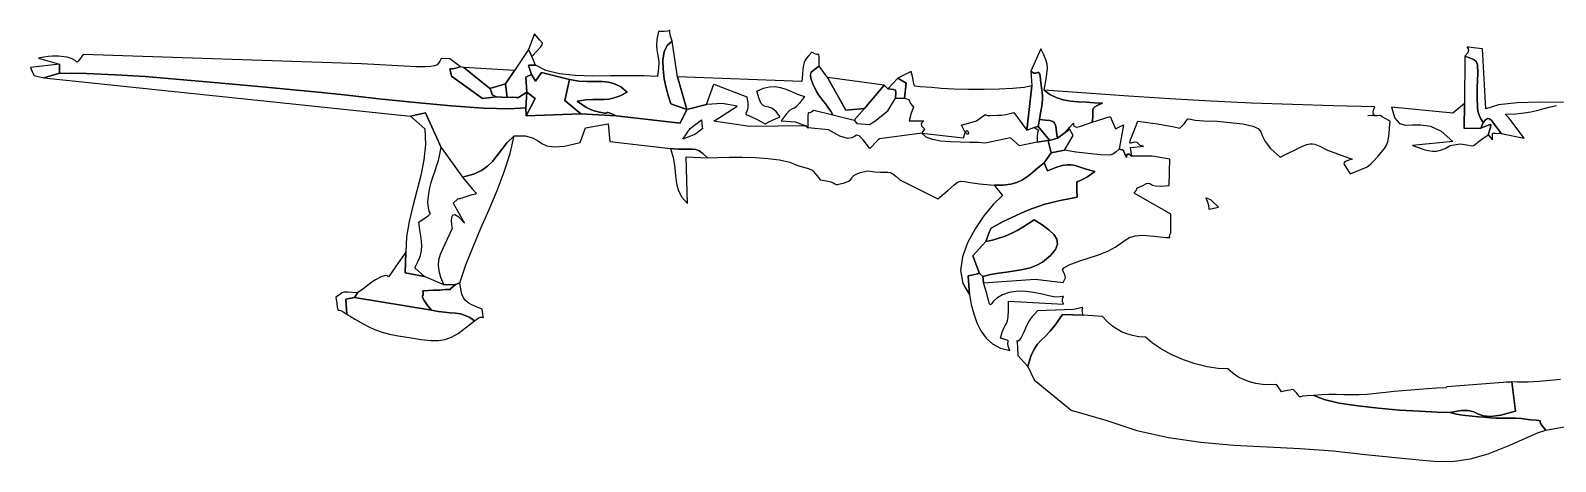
# Model space of a CAD drawing. Extents: x -6.96 to 1.27, y 0.76 to 2.83.
# Drawn here: x -6.956 to -2.906, y 0.76 to 1.903 of the extents above; entities that cross this region are included whole.
import ezdxf

# ---------------------------------------------------------------- set-up
doc = ezdxf.new("R2010")
doc.units = 0
doc.layers.add('LAYER_1', color=7, linetype='CONTINUOUS')

msp = doc.modelspace()

# ---------------------------------------------------------------- linework, layer by layer
at = {"layer": 'LAYER_1', "color": 9}
for points in [[(-5.6147, 1.8109), (-5.6233, 1.8111), (-5.6289, 1.8112), (-5.6321, 1.8109), (-5.6331, 1.8096), (-5.6308, 1.8024), (-5.6254, 1.7858), (-5.6141, 1.7685), (-5.5982, 1.7914), (-5.524, 1.7726), (-5.4993, 1.7686), (-5.4772, 1.7673), (-5.4571, 1.7673), (-5.4385, 1.7673), (-5.4211, 1.7658), (-5.4044, 1.7617), (-5.3878, 1.7533), (-5.371, 1.7395), (-5.3901, 1.73), (-5.406, 1.7242), (-5.4199, 1.7212), (-5.433, 1.7201), (-5.4467, 1.7199), (-5.4623, 1.7198), (-5.481, 1.7188), (-5.5041, 1.7159), (-5.4915, 1.7062), (-5.4795, 1.6988), (-5.4685, 1.6935), (-5.4589, 1.6898), (-5.4446, 1.6862), (-5.4392, 1.6856), (-5.4314, 1.6838), (-5.4272, 1.6837), (-5.4253, 1.6845), (-5.4242, 1.6854), (-5.4226, 1.6858), (-5.419, 1.6849), (-5.412, 1.682), (-5.4003, 1.6763), (-5.2303, 1.6568), (-5.2127, 1.6936), (-5.2554, 1.7088), (-5.2615, 1.7278), (-5.2676, 1.7504), (-5.2726, 1.7751), (-5.2758, 1.8003), (-5.2762, 1.8245), (-5.2729, 1.846), (-5.265, 1.8632), (-5.2518, 1.8747), (-5.2561, 1.8881), (-5.2576, 1.8966), (-5.2578, 1.9011), (-5.2581, 1.9028), (-5.2598, 1.9026), (-5.2644, 1.9015), (-5.2732, 1.9005), (-5.2876, 1.9007), (-5.2921, 1.879), (-5.2934, 1.8632), (-5.2926, 1.8513), (-5.2906, 1.8412), (-5.2885, 1.8311), (-5.2871, 1.8189), (-5.2876, 1.8027), (-5.2907, 1.7805), (-5.3269, 1.7828), (-5.3691, 1.783), (-5.4151, 1.7823), (-5.4623, 1.7819), (-5.5083, 1.7833), (-5.5507, 1.7877), (-5.587, 1.7965), (-5.6147, 1.8109)], [(-6.8787, 1.814), (-6.8787, 1.7894), (-6.8067, 1.7887), (-6.7304, 1.7856), (-6.651, 1.7806), (-6.57, 1.7742), (-6.4887, 1.767), (-6.4085, 1.7595), (-6.3309, 1.7522), (-6.2571, 1.7457), (-6.2003, 1.7402), (-6.1223, 1.7319), (-6.0308, 1.722), (-5.9336, 1.712), (-5.8382, 1.7032), (-5.7525, 1.697), (-5.684, 1.6947), (-5.6406, 1.6977), (-5.6373, 1.7397), (-5.6502, 1.7318), (-5.657, 1.7271), (-5.66, 1.7248), (-5.6612, 1.7243), (-5.6627, 1.7248), (-5.6666, 1.7255), (-5.6751, 1.7258), (-5.6902, 1.7248), (-5.718, 1.7267), (-5.7555, 1.7226), (-5.8375, 1.7817), (-5.8412, 1.7973), (-5.8419, 1.8011), (-5.8394, 1.8011), (-5.8343, 1.8014), (-5.8258, 1.8028), (-5.8133, 1.8065), (-5.8422, 1.8279), (-5.8648, 1.8289), (-5.8689, 1.822), (-5.8722, 1.8163), (-5.8761, 1.812), (-5.8824, 1.8089), (-5.8926, 1.807), (-5.9084, 1.8063), (-5.9313, 1.8066), (-5.9629, 1.808), (-6.0767, 1.8142), (-6.8158, 1.839), (-6.8251, 1.827), (-6.8297, 1.8206), (-6.8317, 1.8186), (-6.8335, 1.8199), (-6.8371, 1.8233), (-6.8448, 1.8276), (-6.8587, 1.8318), (-6.8812, 1.8345), (-6.8974, 1.8349), (-6.9091, 1.834), (-6.9202, 1.8321), (-6.9348, 1.8294), (-6.8787, 1.814)], [(-5.237, 1.7799), (-5.2127, 1.6936), (-5.1604, 1.7064), (-5.1406, 1.7603), (-5.053, 1.7268), (-5.0506, 1.7102), (-5.0506, 1.6985), (-5.0523, 1.6908), (-5.0543, 1.686), (-5.0558, 1.6832), (-5.0557, 1.6813), (-5.053, 1.6794), (-5.0465, 1.6763), (-5.0262, 1.6671), (-5.0142, 1.6607), (-5.0077, 1.657), (-5.0041, 1.6557), (-5.0007, 1.6569), (-4.9948, 1.6605), (-4.9837, 1.6663), (-4.9647, 1.6743), (-4.9766, 1.689), (-4.9866, 1.6967), (-4.9952, 1.6999), (-5.0025, 1.7012), (-5.009, 1.7035), (-5.015, 1.7093), (-5.0208, 1.7214), (-5.0267, 1.7423), (-5.009, 1.7501), (-4.9931, 1.7537), (-4.9783, 1.754), (-4.964, 1.7515), (-4.9497, 1.7469), (-4.9347, 1.741), (-4.9184, 1.7343), (-4.9003, 1.7276), (-4.9133, 1.7104), (-4.9216, 1.7011), (-4.9267, 1.6971), (-4.9304, 1.6958), (-4.9341, 1.6944), (-4.9397, 1.6903), (-4.9485, 1.6809), (-4.9624, 1.6636), (-4.9247, 1.6604), (-4.8966, 1.6496), (-4.8908, 1.6449), (-4.8902, 1.6757), (-4.8893, 1.6847), (-4.8879, 1.6853), (-4.8854, 1.6855), (-4.8814, 1.6871), (-4.8755, 1.6917), (-4.8246, 1.6791), (-4.8306, 1.6889), (-4.8364, 1.6973), (-4.8419, 1.7047), (-4.8473, 1.7116), (-4.8526, 1.7182), (-4.8578, 1.7252), (-4.863, 1.7327), (-4.8681, 1.7414), (-4.878, 1.7611), (-4.8833, 1.7754), (-4.8846, 1.7853), (-4.8828, 1.792), (-4.8732, 1.7999), (-4.8608, 1.8081), (-4.8613, 1.8336), (-4.8622, 1.8395), (-4.864, 1.8392), (-4.8673, 1.839), (-4.8727, 1.8406), (-4.8805, 1.8456), (-4.8887, 1.8362), (-4.8946, 1.8294), (-4.8986, 1.8238), (-4.9012, 1.818), (-4.9029, 1.8109), (-4.9042, 1.801), (-4.9056, 1.787), (-4.9075, 1.7675), (-5.237, 1.7799)], [(-5.736, 1.7488), (-5.6941, 1.7613), (-5.6703, 1.7968), (-5.8053, 1.8049), (-5.736, 1.7488)], [(-4.7404, 1.6957), (-4.6882, 1.7581), (-4.8386, 1.7785), (-4.7903, 1.6914), (-4.7404, 1.6957)], [(-4.1357, 1.6598), (-4.0883, 1.6746), (-4.0743, 1.6417), (-4.0529, 1.6523), (-4.0642, 1.5882), (-4.0609, 1.5872), (-4.0573, 1.5867), (-4.0556, 1.5862), (-4.054, 1.5854), (-4.0527, 1.5842), (-4.0517, 1.5823), (-4.0473, 1.571), (-4.0453, 1.5662), (-4.0448, 1.5662), (-4.0447, 1.5689), (-4.0442, 1.5726), (-4.0423, 1.5752), (-4.038, 1.575), (-4.0304, 1.5699), (-4.0339, 1.5928), (-4, 1.596), (-4.0083, 1.5981), (-4.0167, 1.6058), (-4.0245, 1.607), (-4.0309, 1.605), (-4.0352, 1.603), (-4.0365, 1.6045), (-4.0341, 1.6127), (-4.0272, 1.6309), (-4.0151, 1.6625), (-3.9895, 1.6585), (-3.9624, 1.6549), (-3.9482, 1.6528), (-3.9336, 1.6504), (-3.9185, 1.6475), (-3.9029, 1.6438), (-3.891, 1.6565), (-3.8856, 1.6643), (-3.8833, 1.668), (-3.881, 1.6688), (-3.8752, 1.6676), (-3.8626, 1.6654), (-3.8399, 1.6633), (-3.8039, 1.6621), (-3.7784, 1.6601), (-3.7356, 1.655), (-3.7095, 1.6494), (-3.6954, 1.6427), (-3.6884, 1.6341), (-3.6838, 1.6228), (-3.6768, 1.6083), (-3.6626, 1.5898), (-3.6364, 1.5665), (-3.5771, 1.5965), (-3.5662, 1.6001), (-3.5576, 1.6021), (-3.5507, 1.6026), (-3.5446, 1.6018), (-3.5313, 1.596), (-3.5112, 1.5854), (-3.4457, 1.5613), (-3.4567, 1.5579), (-3.4637, 1.5551), (-3.4672, 1.5525), (-3.4677, 1.5495), (-3.4621, 1.5401), (-3.4509, 1.5229), (-3.423, 1.5344), (-3.4077, 1.5406), (-3.4019, 1.5441), (-3.3957, 1.5493), (-3.388, 1.5571), (-3.3777, 1.5684), (-3.3673, 1.5803), (-3.3598, 1.5902), (-3.3546, 1.599), (-3.3511, 1.6078), (-3.349, 1.6176), (-3.3476, 1.6294), (-3.3465, 1.6441), (-3.3451, 1.6628), (-3.3582, 1.6699), (-3.3657, 1.6743), (-3.3695, 1.6766), (-3.3717, 1.6775), (-3.3743, 1.6774), (-3.3792, 1.6769), (-3.3885, 1.6767), (-3.4042, 1.6773), (-3.3936, 1.678), (-3.3882, 1.6782), (-3.3865, 1.6784), (-3.3871, 1.6794), (-3.3887, 1.6815), (-3.3898, 1.6853), (-3.3892, 1.6915), (-3.3854, 1.7005), (-3.4952, 1.7029), (-3.6041, 1.7062), (-3.7127, 1.7105), (-3.8212, 1.7157), (-3.9302, 1.7217), (-4.0399, 1.7286), (-4.1508, 1.7364), (-4.2632, 1.745), (-4.2485, 1.7332), (-4.2318, 1.7249), (-4.2134, 1.7192), (-4.1936, 1.7157), (-4.1729, 1.7137), (-4.1515, 1.7124), (-4.1299, 1.7114), (-4.1084, 1.7099), (-4.1209, 1.7048), (-4.1288, 1.7008), (-4.133, 1.697), (-4.1347, 1.6929), (-4.1347, 1.6879), (-4.1342, 1.6811), (-4.1342, 1.6719), (-4.1357, 1.6598)], [(-3.2854, 1.5981), (-3.2692, 1.5924), (-3.2554, 1.5876), (-3.2434, 1.5842), (-3.2323, 1.5825), (-3.2216, 1.5827), (-3.2107, 1.5851), (-3.1988, 1.5901), (-3.1854, 1.598), (-3.1584, 1.6022), (-3.1414, 1.5995), (-3.1311, 1.5978), (-3.1252, 1.5974), (-3.1215, 1.5986), (-3.1178, 1.6017), (-3.1118, 1.6071), (-3.1013, 1.6151), (-3.0841, 1.626), (-3.0783, 1.646), (-3.0772, 1.6535), (-3.0843, 1.6517), (-3.1036, 1.6441), (-3.1483, 1.6431), (-3.1476, 1.7091), (-3.1783, 1.684), (-3.341, 1.6992), (-3.3319, 1.6708), (-3.3195, 1.6566), (-3.3038, 1.652), (-3.285, 1.6523), (-3.2629, 1.6528), (-3.2377, 1.6488), (-3.2094, 1.6357), (-3.178, 1.6088), (-3.2854, 1.5981)], [(-4.3966, 1.493), (-4.3743, 1.4655), (-4.3988, 1.4412), (-4.4238, 1.4111), (-4.4472, 1.3769), (-4.4668, 1.3401), (-4.4802, 1.3026), (-4.4854, 1.2659), (-4.48, 1.2317), (-4.4618, 1.2016), (-4.465, 1.2519), (-4.4357, 1.2585), (-4.453, 1.3054), (-4.4185, 1.3435), (-4.4084, 1.3701), (-4.4044, 1.3789), (-4.396, 1.3831), (-4.3729, 1.3961), (-4.3147, 1.4229), (-4.2944, 1.4308), (-4.2771, 1.4371), (-4.2617, 1.442), (-4.2472, 1.4459), (-4.2325, 1.4494), (-4.2165, 1.4527), (-4.1981, 1.4563), (-4.1763, 1.4605), (-4.1766, 1.481), (-4.1771, 1.4932), (-4.1769, 1.4995), (-4.1748, 1.5024), (-4.1701, 1.5043), (-4.1615, 1.5076), (-4.1482, 1.5149), (-4.1291, 1.5285), (-4.1517, 1.5352), (-4.1683, 1.5407), (-4.181, 1.5447), (-4.1918, 1.5469), (-4.2026, 1.5469), (-4.2154, 1.5444), (-4.2322, 1.5391), (-4.2549, 1.5306), (-4.264, 1.5518), (-4.2804, 1.5384), (-4.2947, 1.5263), (-4.308, 1.5157), (-4.3214, 1.5069), (-4.3359, 1.5), (-4.3525, 1.4952), (-4.3724, 1.4928), (-4.3966, 1.493)], [(-6.1159, 1.1503), (-6.1185, 1.19), (-6.095, 1.1944), (-6.0871, 1.2074), (-6.1128, 1.2084), (-6.1231, 1.209), (-6.1261, 1.2081), (-6.1297, 1.2059), (-6.1353, 1.2018), (-6.1444, 1.1956), (-6.1422, 1.1787), (-6.1409, 1.1686), (-6.1398, 1.1633), (-6.1383, 1.1613), (-6.1357, 1.1607), (-6.1316, 1.1598), (-6.1252, 1.1569), (-6.1159, 1.1503)]]:
    msp.add_lwpolyline(points, close=True, dxfattribs=at)
at = {"layer": 'LAYER_1', "color": 8}
for points in [[(-5.633, 1.8521), (-5.6244, 1.8342), (-5.6105, 1.8491), (-5.6016, 1.8589), (-5.597, 1.8652), (-5.5962, 1.8694), (-5.6032, 1.8771), (-5.6173, 1.8939), (-5.633, 1.8521)], [(-4.2283, 1.617), (-4.2534, 1.6106), (-4.2447, 1.578), (-4.2096, 1.5859), (-4.1864, 1.6247), (-4.1955, 1.6402), (-4.1978, 1.6432), (-4.1984, 1.6416), (-4.1998, 1.6388), (-4.2028, 1.6354), (-4.2082, 1.632), (-4.2283, 1.617)], [(-5.9843, 1.2785), (-5.9961, 1.2616), (-6.0022, 1.2528), (-6.0047, 1.2499), (-6.0058, 1.2505), (-6.0077, 1.2523), (-6.0125, 1.2529), (-6.0225, 1.25), (-6.0398, 1.2413), (-6.0491, 1.235), (-6.0605, 1.2262), (-6.0733, 1.2165), (-6.0871, 1.2074), (-6.095, 1.1944), (-5.8908, 1.1609), (-5.9028, 1.1761), (-5.9101, 1.1863), (-5.9138, 1.1928), (-5.9148, 1.1967), (-5.9143, 1.1994), (-5.9132, 1.202), (-5.9127, 1.2058), (-5.9137, 1.2121), (-5.8991, 1.2135), (-5.885, 1.2141), (-5.8739, 1.2142), (-5.8687, 1.2143), (-5.8546, 1.2161), (-5.8466, 1.2163), (-5.843, 1.2157), (-5.8419, 1.2152), (-5.8402, 1.2174), (-5.8271, 1.2293), (-5.8584, 1.228), (-5.9093, 1.2508), (-5.9605, 1.2605), (-5.9588, 1.3149), (-5.9843, 1.2785)]]:
    msp.add_lwpolyline(points, close=True, dxfattribs=at)
at = {"layer": 'LAYER_1', "color": 250}
for points in [[(-5.2127, 1.6936), (-5.237, 1.7799), (-5.2518, 1.8747), (-5.265, 1.8632), (-5.2729, 1.846), (-5.2762, 1.8245), (-5.2758, 1.8003), (-5.2726, 1.7751), (-5.2676, 1.7504), (-5.2615, 1.7278), (-5.2554, 1.7088), (-5.2127, 1.6936)], [(-5.6703, 1.7968), (-5.6941, 1.7613), (-5.6902, 1.7248), (-5.6751, 1.7258), (-5.6666, 1.7255), (-5.6627, 1.7248), (-5.6612, 1.7243), (-5.66, 1.7248), (-5.657, 1.7271), (-5.6502, 1.7318), (-5.6373, 1.7397), (-5.6404, 1.779), (-5.6254, 1.7858), (-5.6308, 1.8024), (-5.6331, 1.8096), (-5.6321, 1.8109), (-5.6289, 1.8112), (-5.6233, 1.8111), (-5.6147, 1.8109), (-5.6244, 1.8342), (-5.633, 1.8521), (-5.6703, 1.7968)], [(-3.1476, 1.7091), (-3.1483, 1.6431), (-3.1036, 1.6441), (-3.0974, 1.6586), (-3.1041, 1.6684), (-3.1087, 1.6786), (-3.1116, 1.6891), (-3.1131, 1.7002), (-3.1136, 1.7241), (-3.1132, 1.7509), (-3.1121, 1.7898), (-3.1123, 1.8122), (-3.1153, 1.8194), (-3.1214, 1.825), (-3.1315, 1.8299), (-3.1465, 1.8349), (-3.1476, 1.7091)], [(-4.2967, 1.7564), (-4.3098, 1.6386), (-4.2906, 1.6453), (-4.2798, 1.6482), (-4.2763, 1.6665), (-4.273, 1.6844), (-4.27, 1.7021), (-4.2689, 1.7109), (-4.2683, 1.7199), (-4.2683, 1.7289), (-4.269, 1.7382), (-4.2722, 1.7651), (-4.2743, 1.7814), (-4.276, 1.7895), (-4.2778, 1.7919), (-4.2805, 1.7911), (-4.2845, 1.7897), (-4.2906, 1.7901), (-4.2993, 1.7948), (-4.2967, 1.7564)], [(-4.7404, 1.6957), (-4.7683, 1.6647), (-4.761, 1.6564), (-4.7272, 1.6537), (-4.7136, 1.6625), (-4.6788, 1.6901), (-4.6583, 1.7231), (-4.6579, 1.7382), (-4.6585, 1.7443), (-4.664, 1.7461), (-4.6784, 1.748), (-4.6882, 1.7581), (-4.7404, 1.6957)], [(-5.8086, 1.5137), (-5.7827, 1.4827), (-5.7724, 1.4712), (-5.7731, 1.4692), (-5.7778, 1.468), (-5.7865, 1.466), (-5.7992, 1.4619), (-5.8106, 1.458), (-5.8168, 1.4566), (-5.8193, 1.4567), (-5.8199, 1.4574), (-5.8211, 1.4561), (-5.8331, 1.4445), (-5.8029, 1.3922), (-5.8183, 1.4077), (-5.8286, 1.4138), (-5.8347, 1.4126), (-5.8376, 1.4065), (-5.8382, 1.3976), (-5.8375, 1.3883), (-5.8364, 1.3809), (-5.836, 1.3775), (-5.8493, 1.349), (-5.8598, 1.3267), (-5.8673, 1.3089), (-5.8718, 1.2939), (-5.8732, 1.2801), (-5.8715, 1.2656), (-5.8666, 1.2488), (-5.8584, 1.228), (-5.8271, 1.2293), (-5.8155, 1.2339), (-5.7996, 1.2811), (-5.7804, 1.3294), (-5.7593, 1.3787), (-5.7376, 1.4284), (-5.7166, 1.4782), (-5.6976, 1.5276), (-5.6821, 1.5763), (-5.6711, 1.6238), (-5.6904, 1.6045), (-5.7051, 1.5867), (-5.7172, 1.5704), (-5.7287, 1.5556), (-5.7417, 1.5426), (-5.758, 1.5312), (-5.7796, 1.5215), (-5.8086, 1.5137)], [(-4.3331, 1.0412), (-4.3072, 1.012), (-4.2988, 1.0386), (-4.2903, 1.0573), (-4.2813, 1.0707), (-4.2714, 1.0814), (-4.2602, 1.092), (-4.2473, 1.1052), (-4.2325, 1.1236), (-4.2152, 1.1497), (-4.1596, 1.1479), (-4.162, 1.1553), (-4.1623, 1.1609), (-4.1617, 1.1648), (-4.1613, 1.1671), (-4.1623, 1.1678), (-4.1659, 1.1673), (-4.1731, 1.1655), (-4.1853, 1.1626), (-4.2812, 1.1595), (-4.2888, 1.1516), (-4.2949, 1.1448), (-4.2997, 1.1385), (-4.3036, 1.1325), (-4.3103, 1.1194), (-4.3176, 1.1024), (-4.3252, 1.0871), (-4.3305, 1.0803), (-4.3339, 1.0789), (-4.3356, 1.0796), (-4.3361, 1.0793), (-4.3356, 1.0749), (-4.3345, 1.0633), (-4.3331, 1.0412)], [(-3.1946, 0.958), (-3.197, 0.9554), (-3.2219, 0.9538), (-3.2452, 0.9523), (-3.2677, 0.9507), (-3.2896, 0.949), (-3.3115, 0.9471), (-3.3338, 0.9449), (-3.3572, 0.9424), (-3.3819, 0.9396), (-3.4054, 0.9374), (-3.4274, 0.9365), (-3.4481, 0.9365), (-3.4681, 0.9369), (-3.4877, 0.9374), (-3.5072, 0.9375), (-3.5271, 0.9368), (-3.5477, 0.9349), (-3.5204, 0.9239), (-3.48, 0.9146), (-3.4304, 0.9069), (-3.3758, 0.9008), (-3.3199, 0.8961), (-3.2669, 0.8928), (-3.2208, 0.8906), (-3.1854, 0.8896), (-3.1568, 0.8953), (-3.1371, 0.895), (-3.1228, 0.891), (-3.1104, 0.8855), (-3.0966, 0.8807), (-3.0779, 0.8789), (-3.0508, 0.8823), (-3.012, 0.8931), (-3.0216, 0.9706), (-3.1946, 0.958)]]:
    msp.add_lwpolyline(points, close=True, dxfattribs=at)
at = {"layer": 'LAYER_1', "color": 253}
for points in [[(-4.2993, 1.7948), (-4.2906, 1.7901), (-4.2845, 1.7897), (-4.2805, 1.7911), (-4.2778, 1.7919), (-4.276, 1.7895), (-4.2743, 1.7814), (-4.2722, 1.7651), (-4.269, 1.7382), (-4.2683, 1.7289), (-4.2683, 1.7199), (-4.2689, 1.7109), (-4.27, 1.7021), (-4.273, 1.6844), (-4.2763, 1.6665), (-4.2599, 1.6654), (-4.2484, 1.664), (-4.2408, 1.6616), (-4.2362, 1.6578), (-4.2335, 1.6521), (-4.232, 1.6437), (-4.2306, 1.6322), (-4.2283, 1.617), (-4.2082, 1.632), (-4.1955, 1.6467), (-4.1887, 1.6543), (-4.186, 1.6567), (-4.1855, 1.6554), (-4.1854, 1.6523), (-4.1838, 1.6488), (-4.1789, 1.6468), (-4.1689, 1.648), (-4.1357, 1.6598), (-4.1342, 1.6719), (-4.1342, 1.6811), (-4.1347, 1.6879), (-4.1347, 1.6929), (-4.133, 1.697), (-4.1288, 1.7008), (-4.1209, 1.7048), (-4.1084, 1.7099), (-4.1299, 1.7114), (-4.1515, 1.7124), (-4.1729, 1.7137), (-4.1936, 1.7157), (-4.2134, 1.7192), (-4.2318, 1.7249), (-4.2485, 1.7332), (-4.2632, 1.745), (-4.2576, 1.7798), (-4.255, 1.8034), (-4.2559, 1.8139), (-4.2588, 1.8251), (-4.2641, 1.8381), (-4.2723, 1.8542), (-4.2993, 1.7948)], [(-5.6373, 1.7397), (-5.615, 1.7229), (-5.6394, 1.6769), (-5.4939, 1.682), (-5.5363, 1.7168), (-5.524, 1.7726), (-5.5982, 1.7914), (-5.6141, 1.7685), (-5.6254, 1.7858), (-5.6404, 1.779), (-5.6373, 1.7397)], [(-4.6349, 1.7231), (-4.6234, 1.7203), (-4.6184, 1.7089), (-4.6145, 1.7037), (-4.6118, 1.7022), (-4.6104, 1.702), (-4.6107, 1.7004), (-4.6126, 1.6951), (-4.6164, 1.6836), (-4.6223, 1.6632), (-4.5993, 1.6634), (-4.5873, 1.6636), (-4.5833, 1.6634), (-4.5843, 1.6623), (-4.5876, 1.6601), (-4.5901, 1.6562), (-4.5891, 1.6503), (-4.5815, 1.642), (-4.5883, 1.6302), (-4.4775, 1.618), (-4.4731, 1.6324), (-4.4692, 1.6374), (-4.4663, 1.6361), (-4.4649, 1.6318), (-4.4655, 1.6279), (-4.4685, 1.6277), (-4.4743, 1.6345), (-4.4835, 1.6515), (-4.4437, 1.663), (-4.4242, 1.6774), (-4.4196, 1.6805), (-4.4191, 1.6798), (-4.4177, 1.6785), (-4.4138, 1.6774), (-4.406, 1.6773), (-4.3876, 1.6779), (-4.377, 1.6784), (-4.3655, 1.6803), (-4.3442, 1.6852), (-4.3098, 1.6386), (-4.2967, 1.7564), (-4.3167, 1.7518), (-4.3464, 1.7487), (-4.3829, 1.7469), (-4.4232, 1.7462), (-4.4643, 1.7466), (-4.5031, 1.7477), (-4.5368, 1.7494), (-4.5623, 1.7516), (-4.5932, 1.7535), (-4.6059, 1.755), (-4.6085, 1.7585), (-4.6104, 1.7655), (-4.6128, 1.7771), (-4.6169, 1.7944), (-4.6525, 1.7766), (-4.6304, 1.7632), (-4.6349, 1.7231)], [(-5.4939, 1.682), (-5.4003, 1.6763), (-5.412, 1.682), (-5.419, 1.6849), (-5.4226, 1.6858), (-5.4242, 1.6854), (-5.4253, 1.6845), (-5.4272, 1.6837), (-5.4314, 1.6838), (-5.4392, 1.6856), (-5.4446, 1.6862), (-5.4589, 1.6898), (-5.4685, 1.6935), (-5.4795, 1.6988), (-5.4915, 1.7062), (-5.5041, 1.7159), (-5.481, 1.7188), (-5.4623, 1.7198), (-5.4467, 1.7199), (-5.433, 1.7201), (-5.4199, 1.7212), (-5.406, 1.7242), (-5.3901, 1.73), (-5.371, 1.7395), (-5.3878, 1.7533), (-5.4044, 1.7617), (-5.4211, 1.7658), (-5.4385, 1.7673), (-5.4571, 1.7673), (-5.4772, 1.7673), (-5.4993, 1.7686), (-5.524, 1.7726), (-5.5363, 1.7168), (-5.4939, 1.682)], [(-5.1579, 1.5655), (-5.1701, 1.5766), (-5.18, 1.5835), (-5.1887, 1.5871), (-5.1975, 1.5885), (-5.2075, 1.5885), (-5.2198, 1.5881), (-5.2356, 1.5881), (-5.256, 1.5897), (-5.2488, 1.5662), (-5.2451, 1.5455), (-5.2433, 1.5269), (-5.242, 1.5097), (-5.2396, 1.4934), (-5.2346, 1.4774), (-5.2255, 1.4611), (-5.2107, 1.4438), (-5.2141, 1.568), (-5.1579, 1.5655)], [(-5.8908, 1.1609), (-5.8729, 1.1575), (-5.8565, 1.1555), (-5.8414, 1.1543), (-5.8274, 1.1529), (-5.8141, 1.1509), (-5.8013, 1.1473), (-5.7888, 1.1416), (-5.7762, 1.133), (-5.767, 1.1396), (-5.7604, 1.1422), (-5.7561, 1.1424), (-5.7537, 1.1418), (-5.7528, 1.142), (-5.7531, 1.1446), (-5.7542, 1.1513), (-5.7559, 1.1635), (-5.7716, 1.1701), (-5.784, 1.1755), (-5.7936, 1.1806), (-5.8007, 1.1864), (-5.806, 1.1937), (-5.8099, 1.2034), (-5.8129, 1.2165), (-5.8155, 1.2339), (-5.8271, 1.2293), (-5.8402, 1.2174), (-5.8419, 1.2152), (-5.843, 1.2157), (-5.8466, 1.2163), (-5.8546, 1.2161), (-5.8687, 1.2143), (-5.8739, 1.2142), (-5.885, 1.2141), (-5.8991, 1.2135), (-5.9137, 1.2121), (-5.9127, 1.2058), (-5.9132, 1.202), (-5.9143, 1.1994), (-5.9148, 1.1967), (-5.9138, 1.1928), (-5.9101, 1.1863), (-5.9028, 1.1761), (-5.8908, 1.1609)]]:
    msp.add_lwpolyline(points, close=True, dxfattribs=at)
at = {"layer": 'LAYER_1', "color": 9}
msp.add_lwpolyline([(-2.8841, 1.712), (-2.9479, 1.7124), (-3.0073, 1.7109), (-3.0567, 1.7057), (-3.0906, 1.6951), (-3.0997, 1.8541), (-3.123, 1.857), (-3.1356, 1.8587), (-3.1404, 1.8589), (-3.1402, 1.8576), (-3.1379, 1.8547), (-3.1363, 1.85), (-3.1382, 1.8434), (-3.1465, 1.8349), (-3.1315, 1.8299), (-3.1214, 1.825), (-3.1153, 1.8194), (-3.1123, 1.8122), (-3.1121, 1.7898), (-3.1132, 1.7509), (-3.1136, 1.7241), (-3.1131, 1.7002), (-3.1116, 1.6891), (-3.1087, 1.6786), (-3.1041, 1.6684), (-3.0974, 1.6586), (-3.0974, 1.6586), (-3.0915, 1.6663), (-3.0861, 1.6694), (-3.0808, 1.6686), (-3.0755, 1.6645), (-3.064, 1.6493), (-3.0502, 1.6293), (-2.9888, 1.6176), (-3, 1.6326), (-3.0152, 1.6525), (-3.0298, 1.6709), (-3.0391, 1.6814), (-3.0111, 1.6822), (-2.9889, 1.6842), (-2.9707, 1.6873), (-2.9549, 1.6911), (-2.9395, 1.6954), (-2.9227, 1.6997), (-2.9028, 1.7039)], dxfattribs=at)
at = {"layer": 'LAYER_1', "color": 252}
for points in [[(-6.92, 1.7777), (-6.8787, 1.7894), (-6.8787, 1.814), (-6.9557, 1.8049), (-6.9495, 1.7895), (-6.9461, 1.7837), (-6.9386, 1.7818), (-6.92, 1.7777)], [(-5.718, 1.7267), (-5.6902, 1.7248), (-5.6941, 1.7613), (-5.736, 1.7488), (-5.7326, 1.7425), (-5.7311, 1.7383), (-5.7306, 1.7355), (-5.7305, 1.7336), (-5.7299, 1.7323), (-5.7281, 1.7311), (-5.7244, 1.7293), (-5.718, 1.7267)], [(-4.2906, 1.6453), (-4.2797, 1.6398), (-4.2787, 1.6384), (-4.2801, 1.6361), (-4.2816, 1.6308), (-4.2824, 1.6215), (-4.2819, 1.6068), (-4.2498, 1.612), (-4.2798, 1.6482), (-4.2906, 1.6453)], [(-3.8206, 1.4541), (-3.8339, 1.4591), (-3.8293, 1.4462), (-3.8273, 1.4374), (-3.8267, 1.4319), (-3.8263, 1.4293), (-3.8208, 1.4299), (-3.8006, 1.4345), (-3.8206, 1.4541)]]:
    msp.add_lwpolyline(points, close=True, dxfattribs=at)
at = {"layer": 'LAYER_1'}
for points in [[(-5.9468, 1.6753), (-5.9065, 1.6845), (-5.8649, 1.5922), (-5.8086, 1.5137), (-5.7796, 1.5215), (-5.758, 1.5312), (-5.7417, 1.5426), (-5.7287, 1.5556), (-5.7172, 1.5704), (-5.7051, 1.5867), (-5.6904, 1.6045), (-5.6711, 1.6238), (-5.6423, 1.6234), (-5.6229, 1.6185), (-5.6092, 1.6112), (-5.5975, 1.6033), (-5.584, 1.5969), (-5.5651, 1.5939), (-5.5371, 1.5963), (-5.4961, 1.606), (-5.4818, 1.6451), (-5.4216, 1.655), (-5.4167, 1.6084), (-5.256, 1.5897), (-5.2356, 1.5881), (-5.2198, 1.5881), (-5.2075, 1.5885), (-5.1975, 1.5885), (-5.1887, 1.5871), (-5.18, 1.5835), (-5.1701, 1.5766), (-5.1579, 1.5655), (-5.1311, 1.5664), (-5.0999, 1.567), (-5.0661, 1.567), (-5.0314, 1.5659), (-4.9975, 1.5635), (-4.9662, 1.5594), (-4.9392, 1.5533), (-4.9183, 1.5448), (-4.8932, 1.5374), (-4.8809, 1.5329), (-4.8767, 1.5298), (-4.8723, 1.5249), (-4.8666, 1.5175), (-4.8584, 1.5068), (-4.8415, 1.5042), (-4.8306, 1.5013), (-4.824, 1.4985), (-4.8198, 1.4961), (-4.8164, 1.4947), (-4.8122, 1.4944), (-4.8052, 1.4958), (-4.7939, 1.4992), (-4.7834, 1.5034), (-4.7776, 1.5072), (-4.7747, 1.5109), (-4.7725, 1.5145), (-4.7692, 1.5182), (-4.7629, 1.5221), (-4.7514, 1.5263), (-4.733, 1.5309), (-4.7131, 1.5281), (-4.6983, 1.5272), (-4.6875, 1.5273), (-4.6792, 1.5273), (-4.6723, 1.5262), (-4.6655, 1.5231), (-4.6575, 1.5168), (-4.6471, 1.5065), (-4.5458, 1.4565), (-4.5198, 1.4783), (-4.5036, 1.4925), (-4.4935, 1.5004), (-4.4854, 1.5033), (-4.4756, 1.5027), (-4.4601, 1.4999), (-4.4351, 1.4962), (-4.3966, 1.493), (-4.3724, 1.4928), (-4.3525, 1.4952), (-4.3359, 1.5), (-4.3214, 1.5069), (-4.308, 1.5157), (-4.2947, 1.5263), (-4.2804, 1.5384), (-4.264, 1.5518), (-4.2447, 1.578), (-4.2534, 1.6106), (-4.2498, 1.612), (-4.2819, 1.6068), (-4.3295, 1.5967), (-4.3533, 1.6182), (-4.4199, 1.6042), (-4.4382, 1.6055), (-4.461, 1.606), (-4.4864, 1.6064), (-4.5126, 1.6073), (-4.5377, 1.6094), (-4.5599, 1.6135), (-4.5773, 1.6202), (-4.5883, 1.6302), (-4.701, 1.6154), (-4.705, 1.6116), (-4.7268, 1.5895), (-4.7446, 1.613), (-4.7552, 1.6236), (-4.7617, 1.6253), (-4.7669, 1.622), (-4.774, 1.6178), (-4.786, 1.6166), (-4.8059, 1.6226), (-4.8367, 1.6396), (-4.8908, 1.6449), (-4.8966, 1.6496), (-5.0465, 1.6481), (-5.1407, 1.6622), (-5.0786, 1.7022), (-5.1187, 1.7092), (-5.1604, 1.7064), (-5.2127, 1.6936), (-5.2303, 1.6568), (-5.4003, 1.6763), (-5.4939, 1.682), (-5.6394, 1.6769), (-5.6406, 1.6977), (-5.684, 1.6947), (-5.7525, 1.697), (-5.8382, 1.7032), (-5.9336, 1.712), (-6.0308, 1.722), (-6.1223, 1.7319), (-6.2003, 1.7402), (-6.2571, 1.7457), (-6.3309, 1.7522), (-6.4085, 1.7595), (-6.4887, 1.767), (-6.57, 1.7742), (-6.651, 1.7806), (-6.7304, 1.7856), (-6.8067, 1.7887), (-6.8787, 1.7894), (-6.92, 1.7777), (-5.9468, 1.6753)], [(-5.2034, 1.6427), (-5.1737, 1.6662), (-5.172, 1.6475), (-5.1709, 1.642), (-5.1752, 1.639), (-5.1899, 1.6275), (-5.2229, 1.6148), (-5.2034, 1.6427)], [(-6.1159, 1.1503), (-6.0922, 1.1363), (-6.0726, 1.125), (-6.0555, 1.1159), (-6.0393, 1.1086), (-6.0222, 1.1027), (-6.0027, 1.0976), (-5.9792, 1.0929), (-5.95, 1.0882), (-5.9183, 1.0836), (-5.8929, 1.081), (-5.8721, 1.0809), (-5.8542, 1.0836), (-5.8374, 1.0897), (-5.8199, 1.0996), (-5.8001, 1.1139), (-5.7762, 1.133), (-5.7888, 1.1416), (-5.8013, 1.1473), (-5.8141, 1.1509), (-5.8274, 1.1529), (-5.8414, 1.1543), (-5.8565, 1.1555), (-5.8729, 1.1575), (-5.8908, 1.1609), (-6.095, 1.1944), (-6.1185, 1.19), (-6.1159, 1.1503)], [(-4.3072, 1.012), (-4.2904, 0.9759), (-4.192, 0.8959), (-4.0997, 0.8697), (-4.0178, 0.842), (-3.9335, 0.823), (-3.8472, 0.8108), (-3.7598, 0.8033), (-3.6717, 0.7983), (-3.5837, 0.7939), (-3.4964, 0.788), (-3.4104, 0.7785), (-3.3303, 0.7704), (-3.2679, 0.7637), (-3.2177, 0.7597), (-3.1742, 0.7601), (-3.1316, 0.7664), (-3.0844, 0.7801), (-3.027, 0.8028), (-2.9538, 0.836), (-2.9316, 0.8431), (-2.9412, 0.8539), (-2.9452, 0.8609), (-2.9461, 0.865), (-2.9467, 0.8671), (-2.9495, 0.8681), (-2.9571, 0.8689), (-2.9722, 0.8704), (-2.9972, 0.8735), (-3.0117, 0.8745), (-3.0288, 0.8747), (-3.0466, 0.8746), (-3.0629, 0.875), (-3.0779, 0.8758), (-3.0938, 0.8768), (-3.1104, 0.878), (-3.127, 0.8795), (-3.1433, 0.8813), (-3.1588, 0.8836), (-3.173, 0.8863), (-3.1854, 0.8896), (-3.2208, 0.8906), (-3.2669, 0.8928), (-3.3199, 0.8961), (-3.3758, 0.9008), (-3.4304, 0.9069), (-3.48, 0.9146), (-3.5204, 0.9239), (-3.5477, 0.9349), (-3.5653, 0.9338), (-3.5762, 0.9325), (-3.5822, 0.9316), (-3.5851, 0.9315), (-3.5868, 0.9329), (-3.5889, 0.9362), (-3.5934, 0.942), (-3.6022, 0.9508), (-3.6269, 0.9466), (-3.6336, 0.9445), (-3.6358, 0.9488), (-3.6469, 0.9638), (-3.6659, 0.9631), (-3.6841, 0.964), (-3.7015, 0.9665), (-3.7182, 0.9708), (-3.734, 0.9768), (-3.7489, 0.9845), (-3.7629, 0.9941), (-3.7759, 1.0056), (-3.8018, 1.006), (-3.8311, 1.0106), (-3.8622, 1.0187), (-3.8938, 1.0297), (-3.9242, 1.0429), (-3.9522, 1.0577), (-3.9762, 1.0733), (-3.9948, 1.0892), (-4.0123, 1.0906), (-4.0286, 1.0935), (-4.0439, 1.0979), (-4.0582, 1.1038), (-4.0717, 1.1113), (-4.0846, 1.1205), (-4.0969, 1.1315), (-4.1089, 1.1441), (-4.1596, 1.1479), (-4.2152, 1.1497), (-4.2325, 1.1236), (-4.2473, 1.1052), (-4.2602, 1.092), (-4.2714, 1.0814), (-4.2813, 1.0707), (-4.2903, 1.0573), (-4.2988, 1.0386), (-4.3072, 1.012)]]:
    msp.add_lwpolyline(points, close=True, dxfattribs=at)
at = {"layer": 'LAYER_1', "color": 251}
for points in [[(-5.718, 1.7267), (-5.7244, 1.7293), (-5.7281, 1.7311), (-5.7299, 1.7323), (-5.7305, 1.7336), (-5.7306, 1.7355), (-5.7311, 1.7383), (-5.7326, 1.7425), (-5.736, 1.7488), (-5.8053, 1.8049), (-5.8133, 1.8065), (-5.8258, 1.8028), (-5.8343, 1.8014), (-5.8394, 1.8011), (-5.8419, 1.8011), (-5.8412, 1.7973), (-5.8375, 1.7817), (-5.7555, 1.7226), (-5.718, 1.7267)], [(-4.8246, 1.6791), (-4.7683, 1.6647), (-4.7404, 1.6957), (-4.7903, 1.6914), (-4.8386, 1.7785), (-4.8608, 1.8081), (-4.8732, 1.7999), (-4.8828, 1.792), (-4.8846, 1.7853), (-4.8833, 1.7754), (-4.878, 1.7611), (-4.8681, 1.7414), (-4.863, 1.7327), (-4.8578, 1.7252), (-4.8526, 1.7182), (-4.8473, 1.7116), (-4.8419, 1.7047), (-4.8364, 1.6973), (-4.8306, 1.6889), (-4.8246, 1.6791)], [(-4.6784, 1.748), (-4.664, 1.7461), (-4.6585, 1.7443), (-4.6579, 1.7382), (-4.6583, 1.7231), (-4.6349, 1.7231), (-4.6304, 1.7632), (-4.6525, 1.7766), (-4.6784, 1.748)], [(-5.9588, 1.3149), (-5.9605, 1.2605), (-5.9093, 1.2508), (-5.935, 1.2737), (-5.926, 1.2913), (-5.9202, 1.3061), (-5.9173, 1.3191), (-5.9166, 1.3313), (-5.9175, 1.3439), (-5.9195, 1.3579), (-5.922, 1.3743), (-5.9245, 1.3943), (-5.9078, 1.406), (-5.8985, 1.4125), (-5.8946, 1.4162), (-5.8945, 1.4192), (-5.8966, 1.4238), (-5.899, 1.4324), (-5.9001, 1.4472), (-5.8982, 1.4704), (-5.8954, 1.4853), (-5.8916, 1.4997), (-5.8871, 1.5139), (-5.8823, 1.5281), (-5.8773, 1.5428), (-5.8725, 1.5581), (-5.8683, 1.5745), (-5.8649, 1.5922), (-5.9065, 1.6845), (-5.9468, 1.6753), (-5.9082, 1.6422), (-5.9067, 1.6006), (-5.911, 1.5594), (-5.9193, 1.5185), (-5.9298, 1.4778), (-5.9407, 1.4372), (-5.9504, 1.3966), (-5.957, 1.3559), (-5.9588, 1.3149)], [(-4.4618, 1.2016), (-4.4571, 1.1759), (-4.4508, 1.151), (-4.4423, 1.1274), (-4.4314, 1.106), (-4.4176, 1.0872), (-4.4006, 1.0719), (-4.3798, 1.0605), (-4.355, 1.0538), (-4.3588, 1.0657), (-4.3598, 1.0732), (-4.3593, 1.0775), (-4.3586, 1.0796), (-4.3617, 1.0813), (-4.3795, 1.0867), (-4.3749, 1.103), (-4.3706, 1.1134), (-4.3669, 1.1203), (-4.3637, 1.1261), (-4.3612, 1.133), (-4.3595, 1.1435), (-4.3586, 1.1599), (-4.3587, 1.1847), (-4.2122, 1.1766), (-4.2152, 1.1841), (-4.2153, 1.1897), (-4.2139, 1.1937), (-4.2125, 1.1962), (-4.2124, 1.1974), (-4.2149, 1.1975), (-4.2215, 1.1968), (-4.2334, 1.1953), (-4.2515, 1.1991), (-4.2693, 1.2032), (-4.2868, 1.207), (-4.3041, 1.21), (-4.3214, 1.2115), (-4.3388, 1.211), (-4.3564, 1.2078), (-4.3744, 1.2015), (-4.3889, 1.1931), (-4.3981, 1.1848), (-4.4034, 1.1782), (-4.4064, 1.1752), (-4.4086, 1.1775), (-4.4113, 1.1869), (-4.4161, 1.2051), (-4.4244, 1.234), (-4.4262, 1.2508), (-4.4357, 1.2585), (-4.465, 1.2519), (-4.4618, 1.2016)]]:
    msp.add_lwpolyline(points, close=True, dxfattribs=at)
at = {"layer": 'LAYER_1', "color": 254}
for points in [[(-5.6406, 1.6977), (-5.6394, 1.6769), (-5.615, 1.7229), (-5.6373, 1.7397), (-5.6406, 1.6977)], [(-4.264, 1.5518), (-4.2549, 1.5306), (-4.2322, 1.5391), (-4.2154, 1.5444), (-4.2026, 1.5469), (-4.1918, 1.5469), (-4.181, 1.5447), (-4.1683, 1.5407), (-4.1517, 1.5352), (-4.1291, 1.5285), (-4.1482, 1.5149), (-4.1615, 1.5076), (-4.1701, 1.5043), (-4.1748, 1.5024), (-4.1769, 1.4995), (-4.1771, 1.4932), (-4.1766, 1.481), (-4.1763, 1.4605), (-4.1981, 1.4563), (-4.2165, 1.4527), (-4.2325, 1.4494), (-4.2472, 1.4459), (-4.2617, 1.442), (-4.2771, 1.4371), (-4.2944, 1.4308), (-4.3147, 1.4229), (-4.3729, 1.3961), (-4.396, 1.3831), (-4.4044, 1.3789), (-4.4084, 1.3701), (-4.4185, 1.3435), (-4.401, 1.3469), (-4.384, 1.3517), (-4.3673, 1.3577), (-4.3511, 1.3648), (-4.3353, 1.3728), (-4.3199, 1.3815), (-4.3049, 1.3908), (-4.2902, 1.4006), (-4.2689, 1.3872), (-4.2512, 1.3744), (-4.2381, 1.3619), (-4.2303, 1.3493), (-4.2286, 1.3361), (-4.2337, 1.3219), (-4.2465, 1.3062), (-4.2678, 1.2886), (-4.2829, 1.28), (-4.3007, 1.2735), (-4.3206, 1.2687), (-4.3417, 1.265), (-4.3635, 1.2619), (-4.3853, 1.2589), (-4.4064, 1.2553), (-4.4262, 1.2508), (-4.4244, 1.234), (-4.2875, 1.2429), (-4.2128, 1.2347), (-4.2072, 1.2471), (-4.2085, 1.2558), (-4.2124, 1.2622), (-4.2147, 1.2677), (-4.2111, 1.2736), (-4.1973, 1.2812), (-4.169, 1.2919), (-4.1221, 1.3071), (-4.0945, 1.3174), (-4.075, 1.3279), (-4.0607, 1.338), (-4.0489, 1.3468), (-4.0369, 1.3538), (-4.0219, 1.3583), (-4.0014, 1.3596), (-3.9724, 1.3571), (-3.9389, 1.354), (-3.9297, 1.3535), (-3.9298, 1.3547), (-3.9305, 1.3571), (-3.9302, 1.3609), (-3.927, 1.3664), (-3.9276, 1.4154), (-4.0245, 1.471), (-4.0194, 1.4781), (-4.0173, 1.4822), (-4.0172, 1.4841), (-4.0176, 1.4847), (-4.0156, 1.4856), (-4.0014, 1.4921), (-3.9915, 1.4967), (-3.9861, 1.4981), (-3.9831, 1.4973), (-3.9805, 1.4952), (-3.9761, 1.4928), (-3.9678, 1.4908), (-3.9537, 1.4903), (-3.9315, 1.4921), (-3.9301, 1.5615), (-3.9766, 1.5698), (-4.0304, 1.5699), (-4.038, 1.575), (-4.0423, 1.5752), (-4.0442, 1.5726), (-4.0447, 1.5689), (-4.0448, 1.5662), (-4.0453, 1.5662), (-4.0473, 1.571), (-4.0517, 1.5823), (-4.0527, 1.5842), (-4.054, 1.5854), (-4.0556, 1.5862), (-4.0573, 1.5867), (-4.0609, 1.5872), (-4.0642, 1.5882), (-4.0725, 1.5807), (-4.0796, 1.5758), (-4.0863, 1.5731), (-4.0937, 1.572), (-4.1137, 1.5735), (-4.1471, 1.5769), (-4.163, 1.5784), (-4.1788, 1.5802), (-4.1944, 1.5827), (-4.2096, 1.5859), (-4.2447, 1.578), (-4.264, 1.5518)]]:
    msp.add_lwpolyline(points, close=True, dxfattribs=at)
at = {"layer": 'LAYER_1', "color": 7}
for points in [[(-4.2498, 1.612), (-4.2534, 1.6106), (-4.2283, 1.617), (-4.2306, 1.6322), (-4.232, 1.6437), (-4.2335, 1.6521), (-4.2362, 1.6578), (-4.2408, 1.6616), (-4.2484, 1.664), (-4.2599, 1.6654), (-4.2763, 1.6665), (-4.2798, 1.6482), (-4.2498, 1.612)], [(-3.1036, 1.6441), (-3.0843, 1.6517), (-3.0772, 1.6535), (-3.0783, 1.646), (-3.0841, 1.626), (-3.0725, 1.6125), (-3.0726, 1.6205), (-3.0729, 1.6259), (-3.0728, 1.6292), (-3.0718, 1.6308), (-3.0654, 1.6307), (-3.0502, 1.6293), (-3.064, 1.6493), (-3.0755, 1.6645), (-3.0808, 1.6686), (-3.0861, 1.6694), (-3.0915, 1.6663), (-3.0974, 1.6586), (-3.1036, 1.6441)], [(-4.4185, 1.3435), (-4.453, 1.3054), (-4.4357, 1.2585), (-4.4262, 1.2508), (-4.4064, 1.2553), (-4.3853, 1.2589), (-4.3635, 1.2619), (-4.3417, 1.265), (-4.3206, 1.2687), (-4.3007, 1.2735), (-4.2829, 1.28), (-4.2678, 1.2886), (-4.2465, 1.3062), (-4.2337, 1.3219), (-4.2286, 1.3361), (-4.2303, 1.3493), (-4.2381, 1.3619), (-4.2512, 1.3744), (-4.2689, 1.3872), (-4.2902, 1.4006), (-4.3049, 1.3908), (-4.3199, 1.3815), (-4.3353, 1.3728), (-4.3511, 1.3648), (-4.3673, 1.3577), (-4.384, 1.3517), (-4.401, 1.3469), (-4.4185, 1.3435)]]:
    msp.add_lwpolyline(points, close=True, dxfattribs=at)
at = {"layer": 'LAYER_1', "color": 250}
msp.add_lwpolyline([(-2.8922, 0.9774), (-2.9208, 0.9745), (-2.9495, 0.972), (-2.9783, 0.9703), (-3.0069, 0.9698), (-3.0354, 0.9709), (-3.0354, 0.9709), (-3.0216, 0.9706), (-3.012, 0.8931), (-3.0508, 0.8823), (-3.0779, 0.8789), (-3.0966, 0.8807), (-3.1104, 0.8855), (-3.1228, 0.891), (-3.1371, 0.895), (-3.1568, 0.8953), (-3.1854, 0.8896), (-3.173, 0.8863), (-3.1588, 0.8836), (-3.1433, 0.8813), (-3.127, 0.8795), (-3.1104, 0.878), (-3.0938, 0.8768), (-3.0779, 0.8758), (-3.0629, 0.875), (-3.0466, 0.8746), (-3.0288, 0.8747), (-3.0117, 0.8745), (-2.9972, 0.8735), (-2.9722, 0.8704), (-2.9571, 0.8689), (-2.9495, 0.8681), (-2.9467, 0.8671), (-2.9461, 0.865), (-2.9452, 0.8609), (-2.9412, 0.8539), (-2.9316, 0.8431), (-2.868, 0.8544)], dxfattribs=at)

doc.saveas('drawing.dxf')
